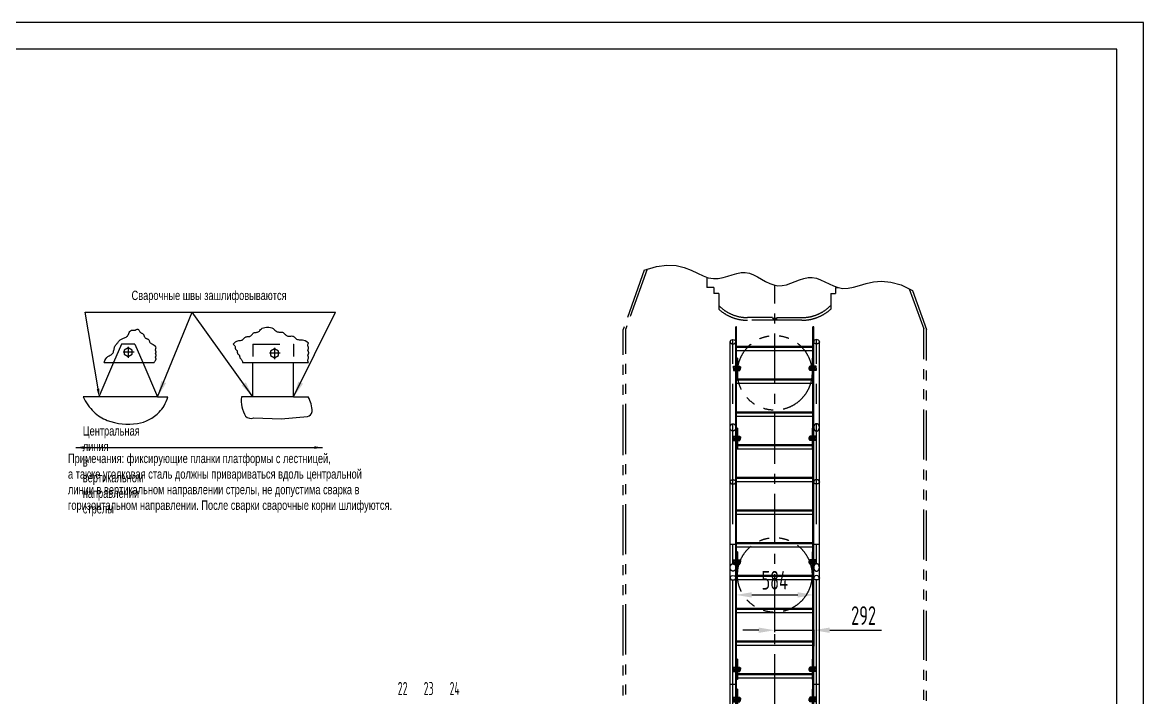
# Model space of a CAD drawing. Header units: millimetres. Extents: x 0 to 16800, y -469 to 11880.
# Drawn here: x 8400 to 16800, y 6825 to 11880 of the extents above; entities that cross this region are included whole.
import ezdxf
from ezdxf.enums import TextEntityAlignment as Align

# ---------------------------------------------------------------- set-up
doc = ezdxf.new("R2010")
doc.units = ezdxf.units.MM
doc.header["$LTSCALE"] = 400
for name, pattern in [('F', [0.75, 0.5, -0.25]), ('G', [2, 1.25, -0.25, 0.25, -0.25]), ('K', [2.5, 1.25, -0.25, 0.25, -0.25, 0.25, -0.25])]:
    doc.linetypes.add(name, pattern=pattern)
for name, color, linetype in [('01', 7, 'Continuous'), ('02', 1, 'Continuous'), ('04', 2, 'F'), ('05', 4, 'G'), ('07', 6, 'K'), ('08', 1, 'Continuous'), ('11', 3, 'Continuous')]:
    doc.layers.add(name, color=color, linetype=linetype)
doc.styles.get("Standard").update_dxf_attribs({"font": 'isocp', "width": 0.707, "bigfont": 'intecad.shx'})
doc.dimstyles.new('INTE', dxfattribs={"dimscale": 40, "dimtxt": 3.5, "dimasz": 3, "dimexe": 3, "dimexo": 0, "dimgap": 1, "dimtad": 1, "dimdec": 0, "dimdsep": 46, "dimtxsty": 'Standard', "dimcen": 0, "dimclrd": 1, "dimclre": 1, "dimclrt": 3, "dimaunit": 1, "dimadec": 0, "dimazin": 0, "dimtfac": 1, "dimtdec": 0, "dimtmove": 0, "dimatfit": 0, "dimfxl": 1, "dimarcsym": 0})

# ---------------------------------------------------------------- blocks, each defined once
blk = doc.blocks.new('QB1')
at = {"layer": '07', "linetype": 'K', "ltscale": 0.75}
h = blk.add_hatch(color=6, dxfattribs=at)
h.paths.add_polyline_path([(74872.1, 34954.2), (74879.3, 34934.2), (74888.9, 34934.2), (74888.9, 34954.2)])
h.paths.add_polyline_path([(74888.9, 34954.2), (74888.9, 34934.2), (74898.5, 34934.2), (74905.7, 34954.2)])
at = {"layer": '05', "color": 4, "linetype": 'G', "ltscale": 0.75}
blk.add_line((74888.9, 27859.1), (74888.9, 35197.3), dxfattribs=at)
at = {"layer": '05', "ltscale": 0.75}
blk.add_line((73167.1, 28917.6), (76840, 28917.6), dxfattribs=at)
at = {"layer": '07', "color": 6, "linetype": 'K', "ltscale": 0.75}
for p, q in [((73911.2, 35308.9), (73752.4, 34865)), ((73934.1, 35315.9), (73772.4, 34869.1)), ((74380.9, 35256.2), (74380.9, 35180.4)), ((75897, 35168.5), (76005.4, 34869.1)), ((75920.9, 35157), (76025.4, 34865)), ((74872.1, 34954.2), (74685.9, 34954.2)), ((74872.1, 34954.2), (74879.3, 34934.2)), ((74905.7, 34954.2), (74898.5, 34934.2)), ((74905.7, 34954.2), (75091.9, 34954.2)), ((73752.4, 27925.1), (73752.4, 34865)), ((73772.4, 27932.5), (73772.4, 34869.1)), ((75091.9, 34934.2), (74685.9, 34934.2)), ((76005.4, 27892.1), (76005.4, 34869.1)), ((76025.4, 27883.9), (76025.4, 34865))]:
    blk.add_line(p, q, dxfattribs=at)
at = {"layer": '07', "color": 6, "linetype": 'K'}
for p, q in [((74433.6, 35180.4), (74380.9, 35180.4)), ((74433.6, 35180.4), (74433.6, 35135.7)), ((74469.6, 35135.7), (74433.6, 35135.7)), ((74469.6, 35135.7), (74469.6, 35017)), ((75308.2, 35135.7), (75308.2, 35017)), ((75308.2, 35135.7), (75344.2, 35135.7)), ((75344.2, 35180.4), (75361.6, 35180.4)), ((75344.2, 35180.4), (75344.2, 35135.7))]:
    blk.add_line(p, q, dxfattribs=at)
at = {"layer": '07', "color": 6, "linetype": 'K', "ltscale": 0.75}
for centre in [(74888.9, 34540.3), (74888.9, 33027.1), (74888.9, 31406.4)]:
    blk.add_circle(centre, 279.5, dxfattribs=at)
for centre, radius, start, end in [((74685.9, 35259.2), 305, 224.81891, 270), ((75091.9, 35259.2), 305, 270, 315.18109), ((74685.9, 35258.2), 324, 228.10703, 270), ((75091.9, 35258.2), 324, 270, 311.89297)]:
    blk.add_arc(centre, radius, start, end, dxfattribs=at)
blk = doc.blocks.new('*U9')
at = {"layer": '01'}
for p, q in [((-18, 0), (-18, 16.5)), ((-18, 16.5), (0, 16.5)), ((-18, 10), (0, 10)), ((0, 16.5), (0, 0)), ((0, -16.5), (0, 0)), ((-18, 0), (-18, -16.5)), ((-18, -10), (0, -10)), ((-18, -16.5), (0, -16.5))]:
    blk.add_line(p, q, dxfattribs=at)
at = {"layer": '05'}
blk.add_line((-19.1, 0), (1.1, 0), dxfattribs=at)
blk = doc.blocks.new('*U11')
at = {"layer": '01'}
for p, q in [((-12.5, 0), (-12.5, 16.5)), ((-12.5, 16.5), (0, 16.5)), ((0, 10), (-12.5, 10)), ((-12.5, 0), (-12.5, -16.5)), ((0, 16.5), (0, 0)), ((0, 10), (40, 10)), ((0, -16.5), (0, 0)), ((7.5, 10), (7.5, 0)), ((7.5, -10), (7.5, 0)), ((40, 10), (40, 0)), ((40, -10), (40, 0)), ((0, -10), (-12.5, -10)), ((-12.5, -16.5), (0, -16.5)), ((0, -10), (40, -10))]:
    blk.add_line(p, q, dxfattribs=at)
at = {"layer": '02'}
for p, q in [((40, 8), (7.5, 8)), ((40, -8), (7.5, -8))]:
    blk.add_line(p, q, dxfattribs=at)
at = {"layer": '05'}
blk.add_line((-15.6, 0), (43.5, 0), dxfattribs=at)
blk = doc.blocks.new('*U10')
at = {"layer": '01'}
for p, q in [((-15.1, 5), (-15.1, 0)), ((0, 5), (-15.1, 5)), ((-15.1, 0), (0, 0)), ((0, 0), (-2.9, 5)), ((0, 5), (2.9, 0)), ((0, 5), (15.1, 5)), ((15.1, 0), (0, 0)), ((15.1, 5), (15.1, 0))]:
    blk.add_line(p, q, dxfattribs=at)
at = {"layer": '05'}
blk.add_line((0, 7.1), (0, -2.1), dxfattribs=at)
blk = doc.blocks.new('12-2')
at = {"ltscale": 1.5}
for p, q in [((49559.9, 45789.6), (49737.6, 45789.6)), ((49797.4, 45789.6), (49924.7, 45789.6)), ((49967, 45789.6), (50432.7, 45789.6)), ((50474.9, 45789.6), (51798.7, 45789.6)), ((50016.3, 45747.3), (50086.6, 45747.3)), ((50141.9, 45747.3), (50432.6, 45747.3)), ((50474.9, 45747.3), (51798.7, 45747.3)), ((49559.9, 45121), (49924.8, 45121)), ((49967.1, 45121), (50432.8, 45121)), ((50016.3, 45163.3), (50086.6, 45163.3)), ((50141.9, 45163.3), (50432.8, 45163.3)), ((50475.1, 45163.3), (51798.7, 45163.3)), ((50475.1, 45121), (51798.7, 45121))]:
    blk.add_line(p, q, dxfattribs=at)
for p, q in [((49559.9, 45747.3), (49559.9, 45789.6)), ((49580.6, 45701.2), (49580.6, 45741.3)), ((49605.6, 45701.2), (49605.6, 45741.3)), ((49613.1, 45701.2), (49613.1, 45741.3)), ((49825.6, 45701.2), (49825.6, 45741.3)), ((49850.6, 45701.2), (49850.6, 45741.3)), ((49858.1, 45701.2), (49858.1, 45741.3)), ((50070.6, 45734.9), (50070.6, 45741.3)), ((50095.6, 45734.9), (50095.6, 45741.3)), ((50103.1, 45734.9), (50103.1, 45741.3)), ((50315.6, 45734.9), (50315.6, 45741.3)), ((50340.6, 45734.9), (50340.6, 45741.3)), ((50348.1, 45734.9), (50348.1, 45741.3)), ((50560.6, 45169.3), (50560.6, 45741.3)), ((50585.6, 45169.3), (50585.6, 45741.3)), ((50593.1, 45169.3), (50593.1, 45741.3)), ((50805.7, 45169.3), (50805.7, 45741.3)), ((50830.6, 45169.3), (50830.6, 45741.3)), ((50838.1, 45169.3), (50838.1, 45741.3)), ((49580.6, 45169.3), (49580.6, 45658.9)), ((49605.6, 45169.3), (49605.6, 45658.9)), ((49613.1, 45169.3), (49613.1, 45658.9)), ((49825.6, 45169.3), (49825.6, 45658.9)), ((49850.6, 45169.3), (49850.6, 45658.9)), ((49858.1, 45169.3), (49858.1, 45658.9)), ((50070.6, 45639), (50070.6, 45692.6)), ((50095.6, 45639), (50095.6, 45692.6)), ((50103.1, 45639), (50103.1, 45692.6)), ((50315.6, 45639), (50315.6, 45692.6)), ((50340.6, 45639), (50340.6, 45692.6)), ((50348.1, 45639), (50348.1, 45692.6)), ((50070.6, 45169.3), (50070.6, 45596.7)), ((50095.6, 45169.3), (50095.6, 45596.7)), ((50103.1, 45169.3), (50103.1, 45596.7)), ((50315.6, 45169.3), (50315.6, 45596.7)), ((50340.6, 45169.3), (50340.6, 45596.7)), ((50348.1, 45169.3), (50348.1, 45596.7)), ((49559.9, 45121), (49559.9, 45163.3))]:
    blk.add_line(p, q)
at = {"layer": '01', "color": 7, "linetype": 'Continuous'}
for p, q in [((49489.3, 45747.3), (49779.9, 45747.3)), ((49489.3, 45747.3), (49489.3, 45741.3)), ((49489.3, 45741.3), (49924.7, 45741.3)), ((49967, 45747.3), (50432.6, 45747.3)), ((49967, 45741.3), (50432.6, 45741.3)), ((50149.1, 45735.3), (50149.1, 45741.3)), ((50200.1, 45735.3), (50200.1, 45741.3)), ((50250.1, 45735.3), (50250.1, 45741.3)), ((50301.1, 45735.3), (50301.1, 45741.3)), ((50474.9, 45747.3), (51546.3, 45747.3)), ((50474.9, 45741.3), (50963.7, 45741.3)), ((50811.7, 45735.3), (50811.7, 45741.3)), ((50862.7, 45735.3), (50862.7, 45741.3)), ((50912.7, 45735.3), (50912.7, 45741.3)), ((50937.7, 45747.3), (50937.7, 45741.3)), ((50963.7, 45735.3), (50963.7, 45741.3)), ((49489.3, 45169.3), (49924.8, 45169.3)), ((49489.3, 45163.3), (49489.3, 45169.3)), ((49489.3, 45163.3), (49924.8, 45163.3)), ((49589.8, 45169.3), (49589.8, 45163.3)), ((49640.8, 45169.3), (49640.8, 45163.3)), ((49690.8, 45169.3), (49690.8, 45163.3)), ((49741.8, 45169.3), (49741.8, 45163.3)), ((49967.1, 45169.3), (50432.8, 45169.3)), ((49967.1, 45163.3), (50432.8, 45163.3)), ((50149.1, 45175.3), (50149.1, 45169.3)), ((50200.1, 45175.3), (50200.1, 45169.3)), ((50250.1, 45175.3), (50250.1, 45169.3)), ((50301.1, 45175.3), (50301.1, 45169.3)), ((50475.1, 45169.3), (50963.7, 45169.3)), ((50475.1, 45163.3), (51546.3, 45163.3)), ((50811.7, 45175.3), (50811.7, 45169.3)), ((50862.7, 45175.3), (50862.7, 45169.3)), ((50912.7, 45175.3), (50912.7, 45169.3)), ((50937.7, 45163.3), (50937.7, 45169.3)), ((50963.7, 45175.3), (50963.7, 45169.3))]:
    blk.add_line(p, q, dxfattribs=at)
at = {"layer": '01', "color": 7, "linetype": 'Continuous', "ltscale": 2}
for p, q in [((50301.1, 45741.3), (50149.1, 45741.3)), ((50301.1, 45735.3), (50149.1, 45735.3)), ((50963.7, 45741.3), (50811.7, 45741.3)), ((50963.7, 45735.3), (50811.7, 45735.3)), ((49741.8, 45169.3), (49589.8, 45169.3)), ((49741.8, 45163.3), (49589.8, 45163.3)), ((50301.1, 45175.3), (50149.1, 45175.3)), ((50301.1, 45169.3), (50149.1, 45169.3)), ((50963.7, 45175.3), (50811.7, 45175.3)), ((50963.7, 45169.3), (50811.7, 45169.3))]:
    blk.add_line(p, q, dxfattribs=at)
at = {"layer": '01', "color": 7, "linetype": 'Continuous', "extrusion": (0, 0, -1)}
blk.add_ellipse((51798.7, 45768.4), major_axis=(0, 21.2), ratio=0.766044, start_param=0, end_param=3.141593, dxfattribs=at)
at = {"layer": '01', "color": 7, "linetype": 'Continuous'}
blk.add_ellipse((51798.7, 45142.1), major_axis=(0, -21.2), ratio=0.766044, start_param=0, end_param=3.141593, dxfattribs=at)
at = {"layer": '04', "color": 2, "linetype": 'F'}
for p, q in [((50760.1, 45747.3), (50760.1, 45789.6)), ((50760.1, 45121), (50760.1, 45163.3))]:
    blk.add_line(p, q, dxfattribs=at)
at = {"layer": '04'}
for p, q in [((50214.1, 45747.3), (50214.1, 45735.3)), ((50236.1, 45747.3), (50236.1, 45735.3)), ((50876.7, 45747.3), (50876.7, 45735.3)), ((50898.7, 45747.3), (50898.7, 45735.3)), ((49654.8, 45157.3), (49654.8, 45169.3)), ((49676.8, 45157.3), (49676.8, 45169.3)), ((50214.1, 45163.3), (50214.1, 45175.3)), ((50236.1, 45163.3), (50236.1, 45175.3)), ((50876.7, 45163.3), (50876.7, 45175.3)), ((50898.7, 45163.3), (50898.7, 45175.3))]:
    blk.add_line(p, q, dxfattribs=at)
blk.add_ellipse((50114.2, 45768.4), major_axis=(-27.6, 0), ratio=0.766044, dxfattribs=at)
at = {"layer": '04', "color": 2, "linetype": 'F'}
for centre, major_axis in [((50380, 45768.4), (0, 21.2)), ((51798.7, 45768.4), (0, 21.2)), ((50380, 45142.1), (0, -21.2))]:
    blk.add_ellipse(centre, major_axis=major_axis, ratio=0.766044, start_param=0, end_param=3.141593, dxfattribs=at)
at = {"layer": '04', "color": 2, "linetype": 'F', "extrusion": (0, 0, -1)}
for centre, major_axis in [((50380, 45768.4), (0, 21.2)), ((50380, 45142.1), (0, -21.2)), ((51798.7, 45142.1), (0, -21.2))]:
    blk.add_ellipse(centre, major_axis=major_axis, ratio=0.766044, start_param=0, end_param=3.141593, dxfattribs=at)
at = {"layer": '04', "extrusion": (0, 0, -1)}
blk.add_ellipse((50114.2, 45142.1), major_axis=(-27.6, 0), ratio=0.766044, dxfattribs=at)
at = {"layer": '05', "ltscale": 1.5}
for p, q in [((49527.7, 45768.4), (51814.9, 45768.4)), ((49527.7, 45142.1), (51814.9, 45142.1))]:
    blk.add_line(p, q, dxfattribs=at)
at = {"layer": '05', "color": 4, "linetype": 'G'}
for p, q in [((50225.1, 45736.3), (50225.1, 45754.7)), ((50887.7, 45736.3), (50887.7, 45754.7)), ((49665.8, 45168.2), (49665.8, 45149.9)), ((50225.1, 45174.2), (50225.1, 45155.9)), ((50887.7, 45174.2), (50887.7, 45155.9))]:
    blk.add_line(p, q, dxfattribs=at)
at = {"layer": '04', "rotation": 270}
for p in [(50225.1, 45752.3), (50887.7, 45752.3)]:
    blk.add_blockref('*U11', p, dxfattribs=at)
at = {"layer": '04'}
for p in [(50225.1, 45747.3), (50887.7, 45747.3)]:
    blk.add_blockref('*U10', p, dxfattribs=at)
at = {"layer": '04', "xscale": -1}
for name, p, rotation in [('*U11', (49665.8, 45152.3), 270), ('*U11', (50225.1, 45158.3), 270), ('*U11', (50887.7, 45158.3), 270), ('*U10', (49665.8, 45157.3), 180), ('*U10', (50225.1, 45163.3), 180), ('*U10', (50887.7, 45163.3), 180)]:
    blk.add_blockref(name, p, dxfattribs=dict(at, rotation=rotation))
at = {"layer": '05', "rotation": 270}
for p in [(50225.1, 45717.3), (50225.1, 45717.3), (50887.7, 45717.3)]:
    blk.add_blockref('*U9', p, dxfattribs=at)
at = {"layer": '05', "xscale": -1, "rotation": 270}
for p in [(50225.1, 45193.3), (50225.1, 45193.3), (50887.7, 45193.3), (50887.7, 45193.3), (49665.8, 45187.3), (49665.8, 45187.3)]:
    blk.add_blockref('*U9', p, dxfattribs=at)
blk = doc.blocks.new('*U6')
at = {"layer": '01'}
for p, q in [((-12.5, 0), (-12.5, 16.5)), ((-12.5, 16.5), (0, 16.5)), ((0, 10), (-12.5, 10)), ((-12.5, 0), (-12.5, -16.5)), ((0, 16.5), (0, 0)), ((0, 10), (40, 10)), ((0, -16.5), (0, 0)), ((7.5, 10), (7.5, 0)), ((7.5, -10), (7.5, 0)), ((40, 10), (40, 0)), ((40, -10), (40, 0)), ((0, -10), (-12.5, -10)), ((-12.5, -16.5), (0, -16.5)), ((0, -10), (40, -10))]:
    blk.add_line(p, q, dxfattribs=at)
at = {"layer": '02'}
for p, q in [((40, 8), (7.5, 8)), ((40, -8), (7.5, -8))]:
    blk.add_line(p, q, dxfattribs=at)
at = {"layer": '05'}
blk.add_line((-15.6, 0), (43.5, 0), dxfattribs=at)
blk = doc.blocks.new('*U5')
at = {"layer": '01'}
for p, q in [((-15.1, 5), (-15.1, 0)), ((0, 5), (-15.1, 5)), ((-15.1, 0), (0, 0)), ((0, 0), (-2.9, 5)), ((0, 5), (2.9, 0)), ((0, 5), (15.1, 5)), ((15.1, 0), (0, 0)), ((15.1, 5), (15.1, 0))]:
    blk.add_line(p, q, dxfattribs=at)
at = {"layer": '05'}
blk.add_line((0, 7.1), (0, -2.1), dxfattribs=at)
blk = doc.blocks.new('*U4')
at = {"layer": '01'}
for p, q in [((-18, 0), (-18, 16.5)), ((-18, 16.5), (0, 16.5)), ((-18, 10), (0, 10)), ((0, 16.5), (0, 0)), ((0, -16.5), (0, 0)), ((-18, 0), (-18, -16.5)), ((-18, -10), (0, -10)), ((-18, -16.5), (0, -16.5))]:
    blk.add_line(p, q, dxfattribs=at)
at = {"layer": '05'}
blk.add_line((-19.1, 0), (1.1, 0), dxfattribs=at)
blk = doc.blocks.new('13-2')
at = {"ltscale": 1.5}
for p, q in [((40574.9, 45728.1), (43140.7, 45728.1)), ((40478.1, 45685.8), (43253.4, 45685.8)), ((40478.1, 45679.8), (43253.4, 45679.8)), ((41165, 45685.8), (42634.5, 45685.8)), ((40478.1, 45107.8), (43253.4, 45107.8)), ((40478.1, 45101.8), (43253.4, 45101.8)), ((40574.9, 45059.5), (43140.7, 45059.5)), ((41165, 45101.8), (42634.5, 45101.8))]:
    blk.add_line(p, q, dxfattribs=at)
for p, q in [((40574.9, 45685.8), (40574.9, 45728.1)), ((40621.9, 45107.8), (40621.9, 45679.8)), ((40646.9, 45107.8), (40646.9, 45679.8)), ((40654.4, 45107.8), (40654.4, 45679.8)), ((40866.9, 45107.8), (40866.9, 45679.8)), ((40891.9, 45107.8), (40891.9, 45679.8)), ((40899.4, 45107.8), (40899.4, 45679.8)), ((41111.9, 45107.8), (41111.9, 45679.8)), ((41136.9, 45107.8), (41136.9, 45679.8)), ((41144.4, 45107.8), (41144.4, 45679.8)), ((41356.9, 45107.8), (41356.9, 45679.8)), ((41381.9, 45107.8), (41381.9, 45679.8)), ((41389.4, 45107.8), (41389.4, 45679.8)), ((41601.9, 45107.8), (41601.9, 45679.8)), ((41626.9, 45107.8), (41626.9, 45679.8)), ((41634.4, 45107.8), (41634.4, 45679.8)), ((41846.9, 45107.8), (41846.9, 45679.8)), ((41871.9, 45107.8), (41871.9, 45679.8)), ((41879.4, 45107.8), (41879.4, 45679.8)), ((42092, 45107.8), (42092, 45679.8)), ((42116.9, 45107.8), (42116.9, 45679.8)), ((42124.4, 45107.8), (42124.4, 45679.8)), ((42337, 45107.8), (42337, 45679.8)), ((42361.9, 45107.8), (42361.9, 45679.8)), ((42369.4, 45107.8), (42369.4, 45679.8)), ((42582, 45107.8), (42582, 45679.8)), ((42606.9, 45107.8), (42606.9, 45679.8)), ((42614.4, 45107.8), (42614.4, 45679.8)), ((42827, 45107.8), (42827, 45679.8)), ((42851.9, 45107.8), (42851.9, 45679.8)), ((42859.5, 45107.8), (42859.5, 45679.8)), ((43072, 45107.8), (43072, 45679.8)), ((43096.9, 45107.8), (43096.9, 45679.8)), ((43104.5, 45107.8), (43104.5, 45679.8)), ((43253.4, 45679.8), (43253.4, 45685.8)), ((40574.9, 45059.5), (40574.9, 45101.8))]:
    blk.add_line(p, q)
at = {"layer": '01', "color": 7, "linetype": 'Continuous'}
for p, q in [((40478.1, 45685.8), (40478.1, 45679.8)), ((40612.1, 45673.8), (40612.1, 45679.8)), ((40663.1, 45673.8), (40663.1, 45679.8)), ((40713.1, 45673.8), (40713.1, 45679.8)), ((40764.1, 45673.8), (40764.1, 45679.8)), ((41415.4, 45673.8), (41415.4, 45679.8)), ((41466.4, 45673.8), (41466.4, 45679.8)), ((41516.4, 45673.8), (41516.4, 45679.8)), ((41567.4, 45673.8), (41567.4, 45679.8)), ((42341.7, 45673.8), (42341.7, 45679.8)), ((42392.7, 45673.8), (42392.7, 45679.8)), ((42442.7, 45673.8), (42442.7, 45679.8)), ((42493.7, 45673.8), (42493.7, 45679.8)), ((42865.8, 45673.8), (42865.8, 45679.8)), ((42916.8, 45673.8), (42916.8, 45679.8)), ((42966.8, 45673.8), (42966.8, 45679.8)), ((43017.8, 45673.8), (43017.8, 45679.8)), ((43253.4, 45685.8), (43253.4, 45679.8)), ((40612.1, 45113.8), (40612.1, 45107.8)), ((40663.1, 45113.8), (40663.1, 45107.8)), ((40713.1, 45113.8), (40713.1, 45107.8)), ((40764.1, 45113.8), (40764.1, 45107.8)), ((41415.4, 45113.8), (41415.4, 45107.8)), ((41466.4, 45113.8), (41466.4, 45107.8)), ((41516.4, 45113.8), (41516.4, 45107.8)), ((41567.4, 45113.8), (41567.4, 45107.8)), ((42341.7, 45113.8), (42341.7, 45107.8)), ((42392.7, 45113.8), (42392.7, 45107.8)), ((42442.7, 45113.8), (42442.7, 45107.8)), ((42493.7, 45113.8), (42493.7, 45107.8)), ((42865.8, 45113.8), (42865.8, 45107.8)), ((42916.8, 45113.8), (42916.8, 45107.8)), ((42966.8, 45113.8), (42966.8, 45107.8)), ((43017.8, 45113.8), (43017.8, 45107.8)), ((40478.1, 45101.8), (40478.1, 45107.8)), ((43253.4, 45101.8), (43253.4, 45107.8))]:
    blk.add_line(p, q, dxfattribs=at)
at = {"layer": '01', "color": 7, "linetype": 'Continuous', "ltscale": 2}
for p, q in [((40764.1, 45673.8), (40612.1, 45673.8)), ((41567.4, 45673.8), (41415.4, 45673.8)), ((42493.7, 45673.8), (42341.7, 45673.8)), ((43017.8, 45673.8), (42865.8, 45673.8)), ((40764.1, 45113.8), (40612.1, 45113.8)), ((41567.4, 45113.8), (41415.4, 45113.8)), ((42493.7, 45113.8), (42341.7, 45113.8)), ((43017.8, 45113.8), (42865.8, 45113.8))]:
    blk.add_line(p, q, dxfattribs=at)
at = {"layer": '01', "color": 7, "linetype": 'Continuous', "extrusion": (0, 0, -1)}
blk.add_ellipse((43140.7, 45706.9), major_axis=(0, -21.2), ratio=0.766044, start_param=3.141593, end_param=6.283185, dxfattribs=at)
at = {"layer": '01', "color": 7, "linetype": 'Continuous'}
blk.add_ellipse((43140.7, 45080.6), major_axis=(0, 21.2), ratio=0.766044, start_param=3.141593, end_param=6.283185, dxfattribs=at)
at = {"layer": '04', "color": 2, "linetype": 'F'}
for p, q in [((41623.5, 45685.8), (41623.5, 45728.1)), ((41623.5, 45059.5), (41623.5, 45101.8))]:
    blk.add_line(p, q, dxfattribs=at)
at = {"layer": '04'}
for p, q in [((40677.1, 45685.8), (40677.1, 45679.8)), ((40677.1, 45685.8), (40677.1, 45673.8)), ((40699.1, 45685.8), (40699.1, 45679.8)), ((40699.1, 45685.8), (40699.1, 45673.8)), ((41480.4, 45685.8), (41480.4, 45679.8)), ((41480.4, 45685.8), (41480.4, 45673.8)), ((41480.4, 45685.8), (41480.4, 45679.8)), ((41502.4, 45685.8), (41502.4, 45679.8)), ((41502.4, 45685.8), (41502.4, 45673.8)), ((41502.4, 45685.8), (41502.4, 45679.8)), ((42406.7, 45685.8), (42406.7, 45679.8)), ((42406.7, 45685.8), (42406.7, 45673.8)), ((42406.7, 45685.8), (42406.7, 45679.8)), ((42428.7, 45685.8), (42428.7, 45679.8)), ((42428.7, 45685.8), (42428.7, 45673.8)), ((42428.7, 45685.8), (42428.7, 45679.8)), ((42930.8, 45685.8), (42930.8, 45679.8)), ((42930.8, 45685.8), (42930.8, 45673.8)), ((42930.8, 45685.8), (42930.8, 45679.8)), ((42952.8, 45685.8), (42952.8, 45679.8)), ((42952.8, 45685.8), (42952.8, 45673.8)), ((42952.8, 45685.8), (42952.8, 45679.8)), ((40677.1, 45101.8), (40677.1, 45113.8)), ((40699.1, 45101.8), (40699.1, 45113.8)), ((41480.4, 45101.8), (41480.4, 45113.8)), ((41502.4, 45101.8), (41502.4, 45113.8)), ((42406.7, 45101.8), (42406.7, 45113.8)), ((42428.7, 45101.8), (42428.7, 45113.8)), ((42930.8, 45101.8), (42930.8, 45113.8)), ((42952.8, 45101.8), (42952.8, 45113.8)), ((40677.1, 45101.8), (40677.1, 45107.8)), ((40699.1, 45101.8), (40699.1, 45107.8)), ((41480.4, 45101.8), (41480.4, 45107.8)), ((41480.4, 45101.8), (41480.4, 45107.8)), ((41502.4, 45101.8), (41502.4, 45107.8)), ((41502.4, 45101.8), (41502.4, 45107.8)), ((42406.7, 45101.8), (42406.7, 45107.8)), ((42406.7, 45101.8), (42406.7, 45107.8)), ((42428.7, 45101.8), (42428.7, 45107.8)), ((42428.7, 45101.8), (42428.7, 45107.8)), ((42930.8, 45101.8), (42930.8, 45107.8)), ((42930.8, 45101.8), (42930.8, 45107.8)), ((42952.8, 45101.8), (42952.8, 45107.8)), ((42952.8, 45101.8), (42952.8, 45107.8))]:
    blk.add_line(p, q, dxfattribs=at)
for centre in [(41450.6, 45706.9), (42499.2, 45706.9)]:
    blk.add_ellipse(centre, major_axis=(-27.6, 0), ratio=0.766044, dxfattribs=at)
at = {"layer": '04', "color": 2, "linetype": 'F'}
for centre, major_axis in [((42091.7, 45706.9), (0, -21.2)), ((43140.7, 45706.9), (0, -21.2)), ((42091.7, 45080.6), (0, 21.2))]:
    blk.add_ellipse(centre, major_axis=major_axis, ratio=0.766044, start_param=3.141593, end_param=6.283185, dxfattribs=at)
at = {"layer": '04', "color": 2, "linetype": 'F', "extrusion": (0, 0, -1)}
for centre, major_axis in [((42091.7, 45706.9), (0, -21.2)), ((42091.7, 45080.6), (0, 21.2)), ((43140.7, 45080.6), (0, 21.2))]:
    blk.add_ellipse(centre, major_axis=major_axis, ratio=0.766044, start_param=3.141593, end_param=6.283185, dxfattribs=at)
at = {"layer": '04', "extrusion": (0, 0, -1)}
for centre in [(41450.6, 45080.6), (42499.2, 45080.6)]:
    blk.add_ellipse(centre, major_axis=(-27.6, 0), ratio=0.766044, dxfattribs=at)
at = {"layer": '05', "ltscale": 1.5}
for p, q in [((40574.9, 45706.9), (43156.9, 45706.9)), ((40574.9, 45080.6), (43156.9, 45080.6))]:
    blk.add_line(p, q, dxfattribs=at)
at = {"layer": '05', "color": 4, "linetype": 'G'}
for p, q in [((40688.1, 45700.9), (40688.1, 45663.5)), ((41491.4, 45700.9), (41491.4, 45663.5)), ((41491.4, 45700.9), (41491.4, 45663.5)), ((42417.7, 45700.9), (42417.7, 45663.5)), ((42417.7, 45700.9), (42417.7, 45663.5)), ((42941.8, 45700.9), (42941.8, 45663.5)), ((42941.8, 45700.9), (42941.8, 45663.5)), ((40688.1, 45086.6), (40688.1, 45124)), ((41491.4, 45086.6), (41491.4, 45124)), ((41491.4, 45086.6), (41491.4, 45124)), ((42417.7, 45086.6), (42417.7, 45124)), ((42417.7, 45086.6), (42417.7, 45124)), ((42941.8, 45086.6), (42941.8, 45124)), ((42941.8, 45086.6), (42941.8, 45124))]:
    blk.add_line(p, q, dxfattribs=at)
at = {"layer": '04', "rotation": 270}
for p in [(40688.1, 45690.8), (41491.4, 45690.8), (42417.7, 45690.8), (42941.8, 45690.8)]:
    blk.add_blockref('*U6', p, dxfattribs=at)
at = {"layer": '04'}
for p in [(40688.1, 45685.8), (41491.4, 45685.8), (42417.7, 45685.8), (42941.8, 45685.8)]:
    blk.add_blockref('*U5', p, dxfattribs=at)
at = {"layer": '04', "xscale": -1}
for name, p, rotation in [('*U6', (40688.1, 45096.8), 270), ('*U6', (41491.4, 45096.8), 270), ('*U6', (42417.7, 45096.8), 270), ('*U6', (42941.8, 45096.8), 270), ('*U5', (40688.1, 45101.8), 180), ('*U5', (41491.4, 45101.8), 180), ('*U5', (42417.7, 45101.8), 180), ('*U5', (42941.8, 45101.8), 180)]:
    blk.add_blockref(name, p, dxfattribs=dict(at, rotation=rotation))
at = {"layer": '05', "rotation": 270}
for p in [(40688.1, 45655.8), (41491.4, 45655.8), (42417.7, 45655.8), (42941.8, 45655.8)]:
    blk.add_blockref('*U4', p, dxfattribs=at)
at = {"layer": '05', "xscale": -1, "rotation": 270}
for p in [(40688.1, 45131.8), (41491.4, 45131.8), (42417.7, 45131.8), (42941.8, 45131.8)]:
    blk.add_blockref('*U4', p, dxfattribs=at)
blk = doc.blocks.new('*D30')
at = {"layer": '08', "color": 1, "lineweight": -2}
for p, q in [((14036.6, 7315.2), (14036.6, 7449.1)), ((13916.6, 7329.1), (13796.6, 7329.1)), ((14036.6, 7329.1), (14328.6, 7329.1)), ((14328.6, 7333), (14328.6, 7209.1)), ((14448.6, 7329.1), (14835.6, 7329.1))]:
    blk.add_line(p, q, dxfattribs=at)
at = {"layer": '08', "color": 1}
for points in [[(13916.6, 7349.1), (13916.6, 7309.1), (14036.6, 7329.1)], [(14448.6, 7349.1), (14448.6, 7309.1), (14328.6, 7329.1)]]:
    blk.add_solid(points, dxfattribs=at)
at = {"layer": 'Defpoints', "color": 0}
for p in [(14036.6, 7315.2), (14328.6, 7333), (14328.6, 7329.1)]:
    blk.add_point(p, dxfattribs=at)
at = {"layer": '08', "color": 3, "insert": (14702.1, 7439.1), "char_height": 140, "attachment_point": 5}
blk.add_mtext('292', dxfattribs=at)
blk = doc.blocks.new('*D31')
at = {"layer": '08', "color": 1, "lineweight": -2}
for p, q in [((13744.6, 7593.3), (13744.6, 7713.3)), ((14328.6, 7593.3), (14328.6, 7713.3)), ((13864.6, 7593.3), (14208.6, 7593.3))]:
    blk.add_line(p, q, dxfattribs=at)
at = {"layer": '08', "color": 1}
for points in [[(13864.6, 7613.3), (13864.6, 7573.3), (13744.6, 7593.3)], [(14208.6, 7613.3), (14208.6, 7573.3), (14328.6, 7593.3)]]:
    blk.add_solid(points, dxfattribs=at)
at = {"layer": 'Defpoints', "color": 0}
for p in [(13744.6, 7593.3), (14328.6, 7593.3), (14328.6, 7593.3)]:
    blk.add_point(p, dxfattribs=at)
at = {"layer": '08', "color": 3, "insert": (14036.6, 7703.3), "char_height": 140, "attachment_point": 5}
blk.add_mtext('584', dxfattribs=at)
blk = doc.blocks.new('*U58')
at = {"layer": '01'}
for points in [[(415, 292), (25, 292)], [(415, 5), (415, 292)]]:
    blk.add_lwpolyline(points, dxfattribs=at)
at = {"layer": '02'}
for points in [[(420, 297), (0, 297)], [(420, 0), (420, 297)]]:
    blk.add_lwpolyline(points, dxfattribs=at)

msp = doc.modelspace()

# ---------------------------------------------------------------- linework, layer by layer
for p, q in [((9083.6, 9333), (8973.6, 9076.2)), ((9302.9, 9332.9), (9412.8, 9076.2)), ((9412.8, 9076.2), (8973.6, 9076.2)), ((10431.5, 9075.7), (10127.5, 9075.7))]:
    msp.add_line(p, q)
at = {"layer": '01'}
for p, q in [((9193.2, 9444), (9163.2, 9426.7)), ((9163.2, 9426.7), (9163.2, 9395.4)), ((9223.2, 9426.7), (9193.2, 9444)), ((9223.2, 9395.4), (9223.2, 9426.7)), ((10287.5, 9435.5), (10257.5, 9418.2)), ((10257.5, 9418.2), (10257.5, 9386.9)), ((10317.5, 9418.2), (10287.5, 9435.5)), ((10317.5, 9386.9), (10317.5, 9418.2)), ((9163.2, 9395.4), (9193.2, 9378.1)), ((9193.2, 9378.1), (9223.2, 9395.4)), ((10257.5, 9386.9), (10287.5, 9369.6)), ((10287.5, 9369.6), (10317.5, 9386.9))]:
    msp.add_line(p, q, dxfattribs=at)
at = {"layer": '01', "color": 7, "linetype": 'Continuous'}
for p, q in [((9012.9, 9333), (9386.6, 9332.8)), ((10049.4, 9332.8), (10543.5, 9332.8)), ((10127.5, 9075.7), (10127.5, 9332.8)), ((10431.5, 9075.7), (10431.5, 9332.8)), ((8973.6, 9076.2), (8855, 9076.2)), ((9412.8, 9076.2), (9490.7, 9076.2)), ((10127.5, 9075.7), (10040.5, 9075.7)), ((10431.5, 9075.7), (10540.8, 9075.7)), ((8800.2, 8696.7), (10647.3, 8696.7))]:
    msp.add_line(p, q, dxfattribs=at)
for points in [[(8860.2, 8686.7), (8800.2, 8696.7), (8860.2, 8706.7)], [(10587.3, 8706.7), (10647.3, 8696.7), (10587.3, 8686.7)]]:
    msp.add_solid(points, dxfattribs=at)
at = {"layer": '02', "color": 1, "linetype": 'Continuous'}
for p, q in [((8966.8, 9135.8), (8869.5, 9709.7)), ((8869.5, 9709.7), (10745.2, 9709.7))]:
    msp.add_line(p, q, dxfattribs=at)
at = {"layer": '02'}
for points in [[(13058.9, 10024.8), (13150.1, 10052.7), (13229.3, 10062.7), (13298, 10058.9), (13357.9, 10045.1), (13410.4, 10025.2), (13457, 10003.2), (13499.4, 9982.9), (13538.9, 9968.3), (13577, 9962.2), (13613.9, 9963.5), (13649.7, 9970.2), (13684.6, 9980), (13718.5, 9990.8), (13751.6, 10000.5), (13783.9, 10006.9), (13815.6, 10008), (13846.8, 10002.2), (13877.5, 9990.7), (13907.9, 9975.4), (13938.2, 9958.3), (13968.5, 9941.2), (13998.9, 9925.9), (14029.6, 9914.4), (14060.8, 9908.6), (14092.4, 9909.7), (14124.5, 9916.4), (14156.9, 9926.9), (14189.4, 9939.3), (14221.9, 9951.7), (14254.3, 9962.2), (14286.4, 9968.9), (14318.1, 9970), (14349.3, 9964.2), (14380.3, 9953), (14411.5, 9938.4), (14443.5, 9922.6), (14476.4, 9907.7), (14510.8, 9895.7), (14547.1, 9888.8), (14585.7, 9889.1), (14627, 9897.6), (14671.9, 9911.3), (14721.3, 9926.1), (14776.2, 9937.9), (14837.5, 9942.5), (14906, 9936), (14982.8, 9914.1), (15068.7, 9872.8)], [(9012.9, 9333), (9018.4, 9348.9), (9025.2, 9361.3), (9032.9, 9370.8), (9041, 9377.9), (9049.3, 9383.3), (9057.3, 9387.7), (9064.6, 9391.7), (9070.8, 9395.8), (9075.6, 9400.6), (9079.2, 9406.1), (9081.8, 9412.1), (9083.6, 9418.4), (9085, 9424.9), (9086.2, 9431.5), (9087.4, 9437.9), (9089, 9444), (9091, 9449.7), (9093.5, 9455), (9096.4, 9460), (9099.6, 9464.7), (9103, 9469.2), (9106.6, 9473.5), (9110.3, 9477.8), (9113.9, 9482.1), (9117.5, 9486.3), (9121, 9490.5), (9124.6, 9494.7), (9128.4, 9498.6), (9132.4, 9502.4), (9136.7, 9505.9), (9141.4, 9509.1), (9146.5, 9511.9), (9152.2, 9514.3), (9158.3, 9516.5), (9164.5, 9518.7), (9170.6, 9521), (9176.5, 9523.9), (9182, 9527.4), (9186.8, 9531.8), (9190.8, 9537.4), (9193.8, 9544.1), (9196.5, 9551.5), (9199.6, 9559), (9203.6, 9566), (9209.4, 9571.7), (9217.5, 9575.5), (9228.7, 9576.8), (9243.6, 9575)], [(9243.6, 9575), (9253.2, 9580.3), (9260.5, 9582.5), (9265.9, 9582.3), (9269.9, 9580.2), (9272.7, 9576.7), (9275, 9572.4), (9277, 9568), (9279.2, 9563.8), (9281.9, 9560.4), (9285.1, 9557.7), (9288.6, 9555.6), (9292.3, 9553.8), (9295.9, 9552.1), (9299.4, 9550.4), (9302.6, 9548.5), (9305.4, 9546.2), (9307.6, 9543.4), (9309.3, 9540.1), (9310.7, 9536.5), (9311.9, 9532.8), (9313.1, 9529.1), (9314.5, 9525.5), (9316.3, 9522.2), (9318.4, 9519.4), (9321.2, 9517.1), (9324.4, 9515.2), (9327.9, 9513.7), (9331.5, 9512.2), (9335.2, 9510.8), (9338.7, 9509.3), (9341.9, 9507.4), (9344.6, 9505.1), (9346.8, 9502.3), (9348.6, 9499), (9350.1, 9495.4), (9351.6, 9491.7), (9353.2, 9487.9), (9355.2, 9484.3), (9357.7, 9481), (9360.9, 9478.1), (9365.1, 9475.7), (9369.9, 9473.5), (9375.1, 9471), (9380.6, 9467.8), (9386.1, 9463.6), (9391.3, 9457.8), (9396.1, 9450.2), (9400.2, 9440.3)], [(9979.4, 9472), (9988.3, 9481.9), (9997, 9488.7), (10005.4, 9493.2), (10013.6, 9495.9), (10021.2, 9497.3), (10028.4, 9498), (10034.9, 9498.6), (10040.6, 9499.7), (10045.6, 9501.7), (10049.9, 9504.5), (10053.7, 9507.9), (10057.1, 9511.6), (10060.4, 9515.3), (10063.6, 9518.8), (10067, 9521.9), (10070.7, 9524.3), (10074.8, 9525.9), (10079.3, 9526.7), (10084, 9527.1), (10088.9, 9527.2), (10093.7, 9527.3), (10098.4, 9527.7), (10102.9, 9528.6), (10107, 9530.1), (10110.7, 9532.5), (10114.1, 9535.6), (10117.2, 9539.2), (10120.1, 9543), (10123.1, 9546.8), (10126.2, 9550.4), (10129.6, 9553.5), (10133.2, 9555.9), (10137.4, 9557.4), (10141.9, 9558.3), (10146.6, 9558.8), (10151.6, 9559.2), (10156.6, 9559.8), (10161.5, 9560.9), (10166.3, 9562.7), (10170.9, 9565.5), (10175.2, 9569.4), (10179.6, 9574.3), (10184.4, 9579.6), (10190.1, 9584.9), (10197, 9589.9), (10205.7, 9594), (10216.4, 9596.9), (10229.6, 9598.2)], [(10229.6, 9598.2), (10245.4, 9598.4), (10258.5, 9596.3), (10269.2, 9592.4), (10278.1, 9587.4), (10285.5, 9581.8), (10291.9, 9576.1), (10297.7, 9570.9), (10303.3, 9566.7), (10309.1, 9563.9), (10315, 9562.4), (10321, 9561.8), (10327, 9561.7), (10332.9, 9561.9), (10338.6, 9561.8), (10344.1, 9561.4), (10349.2, 9560), (10353.9, 9557.6), (10358.2, 9554.4), (10362.3, 9550.5), (10366.4, 9546.4), (10370.4, 9542.2), (10374.5, 9538.4), (10378.9, 9535.1), (10383.5, 9532.7), (10388.6, 9531.4), (10394, 9531), (10399.7, 9531.1), (10405.4, 9531.6), (10411.2, 9532), (10416.8, 9532.2), (10422.3, 9531.7), (10427.4, 9530.4), (10432, 9528), (10436.5, 9524.8), (10440.7, 9521), (10445.1, 9517), (10449.6, 9513.1), (10454.5, 9509.6), (10460, 9506.8), (10466.1, 9505), (10473.1, 9504.4), (10480.9, 9504.5), (10489.5, 9504.5), (10498.7, 9503.8), (10508.7, 9501.7), (10519.3, 9497.4), (10530.5, 9490.3), (10542.2, 9479.7)], [(9386.6, 9332.8), (9389.2, 9337.6), (9391.7, 9341.8), (9394.1, 9345.5), (9396.2, 9348.8), (9398, 9351.6), (9399.5, 9354.2), (9400.6, 9356.5), (9401.3, 9358.7), (9401.4, 9360.8), (9401.2, 9362.7), (9400.7, 9364.6), (9400.1, 9366.4), (9399.4, 9368.1), (9398.7, 9369.9), (9398.2, 9371.6), (9398.1, 9373.2), (9398.2, 9374.9), (9398.7, 9376.6), (9399.4, 9378.3), (9400.2, 9379.9), (9401, 9381.6), (9401.7, 9383.3), (9402.2, 9385), (9402.3, 9386.6), (9402.2, 9388.3), (9401.7, 9390), (9401, 9391.7), (9400.2, 9393.3), (9399.4, 9395), (9398.7, 9396.7), (9398.2, 9398.4), (9398.1, 9400), (9398.2, 9401.7), (9398.7, 9403.4), (9399.4, 9405.1), (9400.1, 9406.9), (9400.7, 9408.7), (9401.2, 9410.6), (9401.4, 9412.5), (9401.3, 9414.6), (9400.7, 9416.7), (9399.7, 9419.1), (9398.8, 9421.6), (9397.9, 9424.5), (9397.4, 9427.7), (9397.5, 9431.4), (9398.4, 9435.5), (9400.2, 9440.3)], [(9979.4, 9472), (9984.9, 9467.1), (9988.7, 9462.2), (9991.2, 9457.5), (9992.7, 9453), (9993.5, 9448.7), (9993.9, 9444.8), (9994.2, 9441.2), (9994.8, 9437.9), (9995.9, 9435.2), (9997.5, 9432.8), (9999.4, 9430.7), (10001.4, 9428.8), (10003.5, 9427), (10005.4, 9425.1), (10007.1, 9423.3), (10008.5, 9421.2), (10009.3, 9418.9), (10009.8, 9416.4), (10010, 9413.8), (10010.1, 9411.1), (10010.1, 9408.4), (10010.3, 9405.8), (10010.8, 9403.3), (10011.6, 9401), (10013, 9399), (10014.7, 9397.1), (10016.7, 9395.4), (10018.8, 9393.7), (10020.9, 9392), (10022.9, 9390.3), (10024.6, 9388.5), (10026, 9386.4), (10026.8, 9384.1), (10027.3, 9381.6), (10027.6, 9379), (10027.8, 9376.2), (10028.1, 9373.4), (10028.7, 9370.7), (10029.7, 9368), (10031.3, 9365.5), (10033.5, 9363.1), (10036.2, 9360.6), (10039.1, 9358), (10042.1, 9354.8), (10044.8, 9350.9), (10047.1, 9346.1), (10048.7, 9340.2), (10049.4, 9332.8)], [(10542.2, 9332.8), (10539.7, 9339.3), (10538.5, 9345), (10538.4, 9350), (10539.1, 9354.4), (10540.3, 9358.4), (10541.6, 9361.9), (10542.9, 9365.1), (10543.7, 9368), (10543.9, 9370.8), (10543.6, 9373.5), (10543, 9376.1), (10542, 9378.5), (10541.1, 9381), (10540.2, 9383.3), (10539.5, 9385.6), (10539.3, 9387.9), (10539.5, 9390.2), (10540.2, 9392.5), (10541.2, 9394.8), (10542.2, 9397.1), (10543.3, 9399.4), (10544.3, 9401.7), (10544.9, 9404), (10545.2, 9406.3), (10544.9, 9408.6), (10544.3, 9410.9), (10543.3, 9413.2), (10542.2, 9415.5), (10541.2, 9417.8), (10540.2, 9420.1), (10539.5, 9422.4), (10539.3, 9424.7), (10539.5, 9426.9), (10540.2, 9429.3), (10541.1, 9431.6), (10542, 9434), (10543, 9436.5), (10543.6, 9439.1), (10543.9, 9441.7), (10543.7, 9444.5), (10542.9, 9447.5), (10541.6, 9450.7), (10540.3, 9454.2), (10539.1, 9458.1), (10538.4, 9462.6), (10538.5, 9467.6), (10539.7, 9473.3), (10542.2, 9479.7)]]:
    msp.add_lwpolyline(points, dxfattribs=at)
for points in [[(8855, 9076.2, 0.088954), (8935.3, 8963.6, 0.10416), (9035.2, 8900.1, 0.129741), (9262, 8877.1, 0.162162), (9425.4, 8961.8, 0.063048), (9461.9, 9010.3, 0.053051), (9490.7, 9076.2)], [(10040.5, 9075.7, 0.148756), (10071.1, 8931.1, 0.29761), (10133.6, 8918.9), (10339.5, 8912.3), (10535.5, 8930.1, 0.377348), (10569.8, 8966.4, 0.148911), (10540.8, 9075.7)]]:
    msp.add_lwpolyline(points, format="xyb", dxfattribs=at)
at = {"layer": '02', "color": 1, "linetype": 'Continuous'}
msp.add_solid([(8976.8, 9137), (8973.6, 9076.2), (8956.9, 9134.7)], dxfattribs=at)
at = {"layer": '04', "color": 2, "linetype": 'F'}
for p, q in [((9143.2, 9472), (9083.6, 9333)), ((9243.2, 9472), (9143.2, 9472)), ((9243.2, 9472), (9302.9, 9332.9))]:
    msp.add_line(p, q, dxfattribs=at)
at = {"layer": '04'}
for p, q in [((10127.5, 9472), (10431.5, 9472)), ((10127.5, 9472), (10127.5, 9377.9)), ((10431.5, 9472), (10431.5, 9377.9))]:
    msp.add_line(p, q, dxfattribs=at)
at = {"layer": '05'}
for p, q in [((9236.5, 9411), (9156, 9411)), ((9193.2, 9452), (9193.2, 9368.1)), ((10287.5, 9443.5), (10287.5, 9359.6)), ((10330.8, 9402.6), (10250.3, 9402.6))]:
    msp.add_line(p, q, dxfattribs=at)

# ---------------------------------------------------------------- block references
msp.add_blockref('QB1', (-60852.3, -25284.2))
at = {"rotation": 90}
for name, p in [('13-2', (59430.4, -33651.5)), ('12-2', (59491.9, -44077.3))]:
    msp.add_blockref(name, p, dxfattribs=at)
at = {"layer": '04', "xscale": 40, "yscale": 40, "zscale": 40}
msp.add_blockref('*U58', (0, 0), dxfattribs=at)

# ---------------------------------------------------------------- texts
at = {"layer": '04', "char_height": 70, "attachment_point": 1}
for s, insert in [('{\\fArial|b0|i0|c204|p34;\\C3;Сварочные швы зашлифовываются}', (9217.7, 9871.3)), ('{\\fArial|b0|i0|c204|p34;\\C3;Примечания: фиксирующие планки платформы с лестницей,\\Pа также уголковая сталь должны привариваться вдоль центральной\\Pлинии в вертикальном направлении стрелы, не допустима сварка в \\Pгоризонтальном направлении. После сварки сварочные корни шлифуются.}', (8741.4, 8650.5))]:
    msp.add_mtext(s, dxfattribs=dict(at, insert=insert))
at = {"layer": '04', "insert": (8852.2, 8856.7), "char_height": 70, "width": 4.486, "attachment_point": 1}
msp.add_mtext('{\\fArial|b0|i0|c204|p34;\\C3;Центральная линия в вертикальном направлении стрелы}', dxfattribs=at)
at = {"layer": '11'}
for s, width, p, p2 in [('22', 0.573679, (11211.5, 6842.9), (11285.9, 6842.9)), ('23', 0.581958, (11406.2, 6842.9), (11480.6, 6842.9)), ('24', 0.556706, (11600.9, 6842.9), (11675.3, 6842.9))]:
    msp.add_text(s, height=98.99, dxfattribs=dict(at, width=width)).set_placement(p, p2, align=Align.FIT)

# ---------------------------------------------------------------- dimensions: what is measured, and where the dimension line sits
at = {"layer": '08'}
for base, p1, p2, picture, middle in [((14328.6, 7593.3), (13744.6, 7593.3), (14328.6, 7593.3), '*D31', (14036.6, 7703.3)), ((14328.6, 7329.1), (14036.6, 7315.2), (14328.6, 7333), '*D30', (14702.1, 7439.1))]:
    dim = msp.add_linear_dim(base=base, p1=p1, p2=p2, dimstyle='INTE', dxfattribs=at)
    dim.commit()
    dim.dimension.update_dxf_attribs({"geometry": picture, "text_midpoint": middle})

# ---------------------------------------------------------------- leaders
at = {"layer": '02', "color": 1, "linetype": 'Continuous'}
for points in [[(9412.8, 9076.2), (9672.7, 9709.7)], [(10127.5, 9075.7), (9672.7, 9709.7)], [(10431.5, 9075.7), (10745.2, 9709.7)]]:
    msp.add_leader(points, dimstyle='INTE', dxfattribs=at)

doc.saveas('drawing.dxf')
